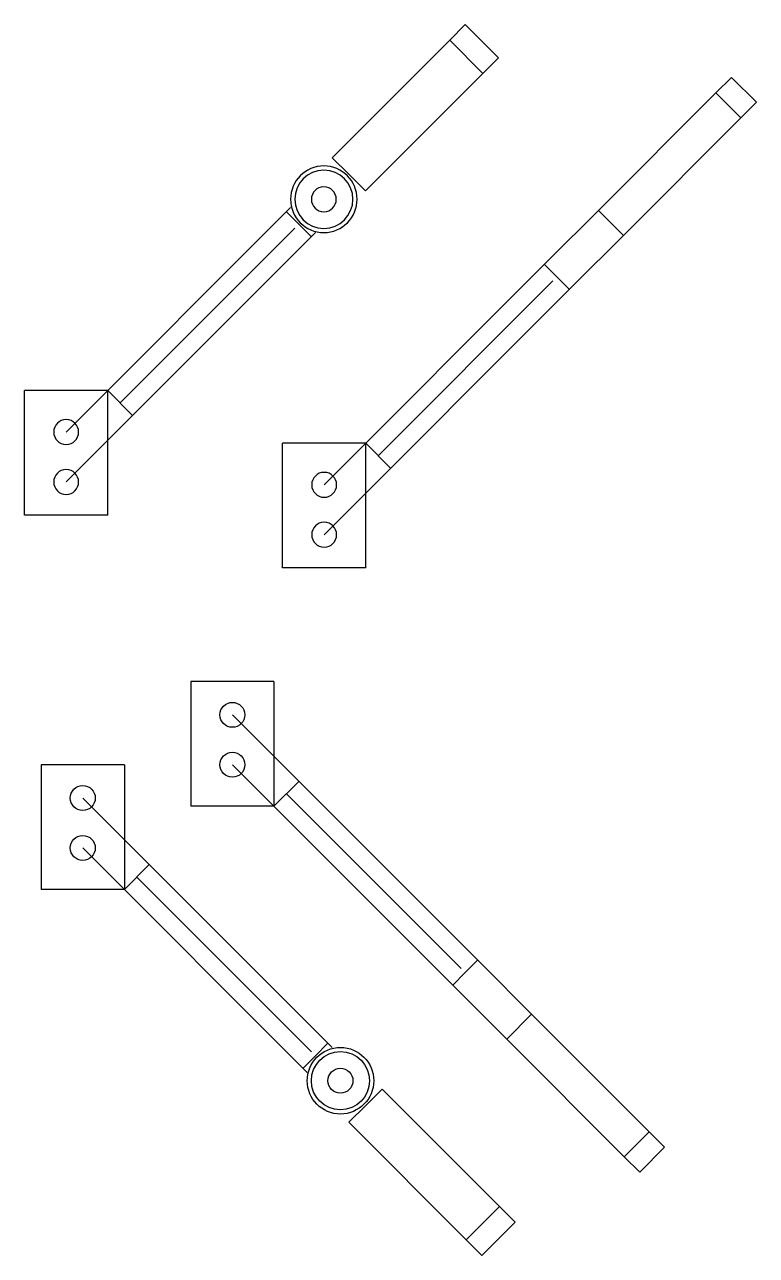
# Model space of a CAD drawing. Header units: millimetres. Extents: x -30 to 58, y -29 to 119.
import ezdxf

# ---------------------------------------------------------------- set-up
doc = ezdxf.new("R2010")
doc.units = ezdxf.units.MM
doc.layers.get('0').update_dxf_attribs({"lineweight": 25})

# ---------------------------------------------------------------- blocks, each defined once
blk = doc.blocks.new('Blok 1')
for p, q in [((10, 0), (0, 0)), ((0, 0), (0, -15)), ((10, 0), (10, -15)), ((35, -34), (5, -4)), ((5, -4), (5, -4)), ((32, -37), (5, -10)), ((10, -15), (13, -12)), ((11.5, -13.5), (32.52, -34.52)), ((10, -15), (0, -15)), ((33, -35), (34.5, -33.5)), ((41, -40), (35, -34)), ((33, -35), (31.5, -36.5)), ((32, -37), (38, -43)), ((38, -43), (41, -40)), ((41, -40), (55.14, -54.14)), ((38, -43), (52.14, -57.14)), ((52.14, -57.14), (55.14, -54.14)), ((55.14, -54.14), (57, -56)), ((57, -56), (54, -59)), ((54, -59), (52.14, -57.14))]:
    blk.add_line(p, q)
for centre in [(5, -4), (5, -10)]:
    blk.add_circle(centre, 1.5)
blk = doc.blocks.new('block 1')
for p, q in [((10, 0), (0, 0)), ((0, 0), (0, -15)), ((10, 0), (10, -15)), ((35, -34), (5, -4)), ((5, -4), (5, -4)), ((32, -37), (5, -10)), ((10, -15), (13, -12)), ((11.5, -13.5), (32.52, -34.52)), ((10, -15), (0, -15)), ((33, -35), (34.5, -33.5)), ((33, -35), (31.5, -36.5)), ((39, -41), (41, -39)), ((41, -39), (55.14, -53.14)), ((39, -41), (37, -43)), ((37, -43), (51.14, -57.14)), ((51.14, -57.14), (55.14, -53.14)), ((55.14, -53.14), (57, -55)), ((57, -55), (53, -59)), ((53, -59), (51.14, -57.14))]:
    blk.add_line(p, q)
for centre, radius in [((5, -4), 1.5), ((5, -10), 1.5), ((36, -38), 4), ((36, -38), 3.5)]:
    blk.add_circle(centre, radius)
blk = doc.blocks.new('block 2')
blk.add_circle((36, -38), 1.5)
blk.add_blockref('block 1', (0, 0))

msp = doc.modelspace()

# ---------------------------------------------------------------- block references
at = {"yscale": -1}
for name, p in [('block 2', (-30, 60)), ('Blok 1', (1.04, 53.66))]:
    msp.add_blockref(name, p, dxfattribs=at)
for name, p in [('Blok 1', (-10, 40)), ('block 2', (-28, 30))]:
    msp.add_blockref(name, p)

doc.saveas('drawing.dxf')
